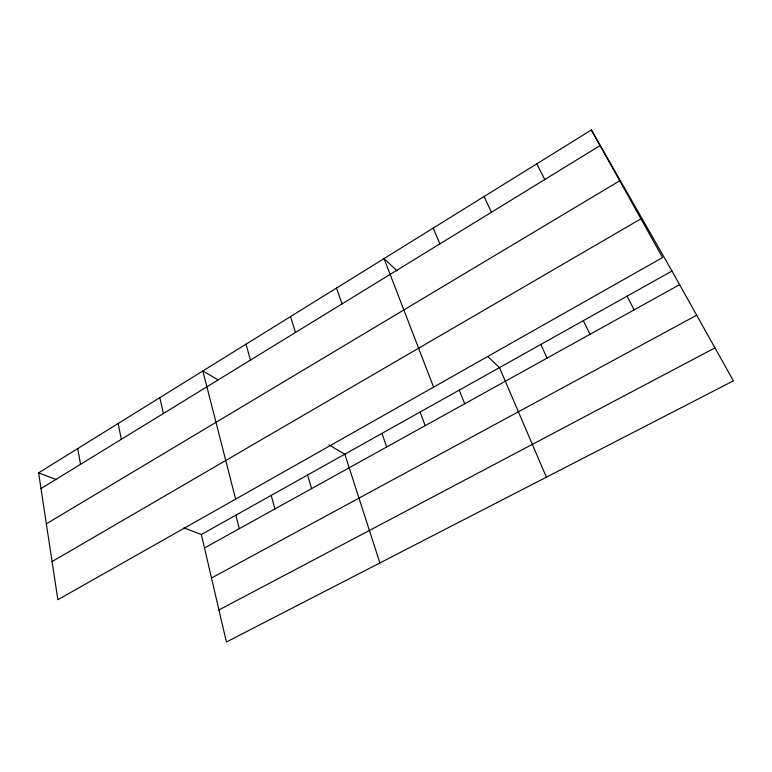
<?xml version="1.0" encoding="UTF-8"?>
<svg xmlns="http://www.w3.org/2000/svg" width="772" height="772" viewBox="0 0 772 772"><rect width="100%" height="100%" fill="white"/><g stroke="black" fill="none" stroke-linecap="round" stroke-linejoin="round"><path stroke-width="1.16" d="M591.371 129.985L662.559 257.568L57.871 599.69L38.6 472.85L591.371 129.985L671.987 271.02L733.4 380.847L226.399 642.014L201.357 534.494L183.89 527.884M40.993 488.579L600.085 145.599M46.349 523.821L619.723 180.793M52.081 561.572L640.943 218.814M201.357 534.494L671.987 271.02M204.493 547.966L679.611 284.656M211.499 578.016L696.691 315.208M218.939 609.967L714.968 347.882M38.6 472.85L56.491 479.624M218.158 379.94L202.853 370.975L235.624 499.117M328.968 444.894L344.814 454.187L379.882 562.952M397.088 270.904L384.041 258.581L433.594 387.11M487.73 356.5L499.474 367.597L546.383 477.183M627.018 296.197L634.169 309.842M536.781 163.847L544.781 179.519M583.314 320.66L590.001 334.324M484.102 196.522L491.417 212.261M540.815 344.457L547.078 358.112M433.217 228.087L439.905 243.865M459.253 390.121L464.705 403.766M420.093 412.036L425.169 425.671M336.495 288.072L342.035 303.898M381.966 433.391L386.685 446.998M290.494 316.607L295.502 332.442M307.536 475.05L311.589 488.618M245.969 344.225L250.485 360.061M271.223 495.383L274.957 508.922M235.846 515.194L239.272 528.695M159.823 397.657L163.413 413.474M118.145 423.51L121.31 439.307M77.76 448.561L80.52 464.329"/></g></svg>
